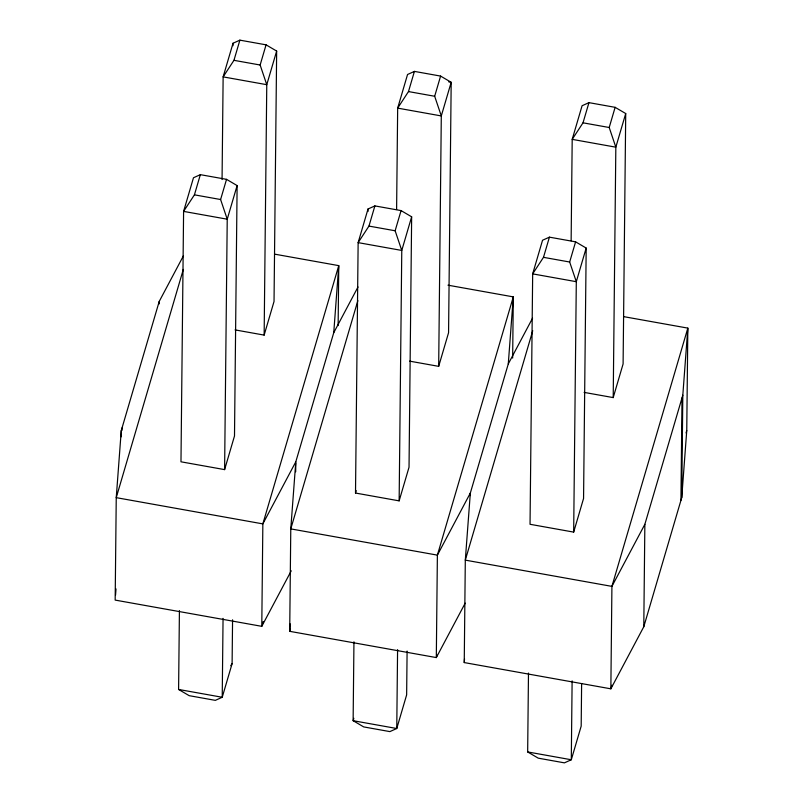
<?xml version="1.0" encoding="UTF-8"?>
<svg xmlns="http://www.w3.org/2000/svg" width="803" height="803" viewBox="0 0 803 803"><rect width="100%" height="100%" fill="white"/><g stroke="black" fill="none" stroke-linecap="round" stroke-linejoin="round"><path stroke-width="1.2" d="M121.193 436.822L121.263 430.579L159.215 301.446L183.486 255.715M122.026 430.388L122.056 427.889M159.185 303.946L159.215 301.446M232.569 619.816L232.107 663.639L222.23 697.265L215.355 700.357L189.177 695.669L178.597 689.456L179.42 610.571M222.06 179.541L223.134 76.877L233.021 43.242L239.886 40.15L266.064 44.838L276.654 51.061L274.034 301.476L264.147 335.102L235.058 329.892M223.053 618.38L222.23 697.265L178.597 689.456M224.609 469.614L227.229 219.199L237.116 185.573L226.536 179.35L200.348 174.663L193.483 177.754L183.596 211.39L180.976 461.805L224.609 469.614L234.496 435.989L237.116 185.573M232.99 45.751L233.021 43.242M264.147 335.102L266.767 84.686L276.654 51.061M295.685 471.823L295.785 463.07M338.133 325.596L338.756 265.632L274.696 254.16M353.952 641.818L353.129 720.692L363.709 726.916L389.887 731.603L396.762 728.512L406.639 694.876L407.101 651.062M355.508 493.042L358.138 242.626L368.015 209.001L374.891 205.909L401.068 210.597L411.648 216.81L409.028 467.226L399.141 500.861L355.508 493.042L356.221 490.643M367.995 211.51L368.015 209.001M396.602 209.533L397.666 108.124L407.553 74.488L414.418 71.397L440.596 76.084L451.186 82.307L448.566 332.723L438.679 366.349L409.59 361.139M397.585 649.627L396.762 728.512L353.129 720.692L353.832 718.294M399.141 500.861L401.771 250.446L411.648 216.81M438.679 366.349L441.299 115.933L451.186 82.307L448.757 81.866M623.76 316.653L687.83 328.116L686.756 430.559L681.737 497.629L643.785 626.762L610.852 688.823L464.244 662.575L465.308 560.133L470.327 493.072L508.279 363.94L532.55 318.209M470.297 495.571L470.327 493.072L437.384 555.134L436.31 657.577L289.702 631.329L290.776 528.886L295.795 461.825L333.747 332.693L358.018 286.962M512.655 358.088L513.298 296.879L447.994 285.185M581.623 683.554L581.181 726.123L571.294 759.758L564.419 762.85L538.241 758.162L527.661 751.939L528.484 673.065M571.134 240.78L572.198 139.361L582.085 105.735L588.95 102.643L615.128 107.331L625.718 113.544L623.098 363.96L613.211 397.595L584.122 392.386M572.117 680.874L571.294 759.758L527.661 751.939M573.673 532.108L576.303 281.692L586.18 248.057L575.6 241.844L549.423 237.156L542.547 240.248L532.67 273.873L530.04 524.289L573.673 532.108L583.56 498.472L586.18 248.057M613.211 397.595L615.831 147.18L625.718 113.544M643.785 626.762L644.859 524.319L682.811 395.186L687.83 328.116L611.916 586.381L610.852 688.823L611.906 685.22M680.944 500.319L682.018 397.876M681.737 497.629L682.811 395.186M121.263 430.579L116.244 497.649L115.17 600.092L261.778 626.33L291.258 570.803M115.542 595.123L116.013 588.91M290.264 623.881L289.702 631.329L290.415 628.93M333.747 332.693L338.756 265.632L262.852 523.887L261.778 626.33L263.193 621.532M464.244 662.575L464.515 658.851M508.279 363.94L513.298 296.879L437.384 555.134L290.776 528.886L357.857 300.653M226.536 179.35L220.604 199.525L227.229 219.199L183.596 211.39L194.426 194.838L200.348 174.663M266.064 44.838L260.142 65.013L266.767 84.686L223.134 76.877L233.954 60.325L239.886 40.15M183.325 269.406L116.244 497.649L262.852 523.887L295.795 461.825M401.068 210.597L395.136 230.772L401.771 250.446L358.138 242.626L368.958 226.085L374.891 205.909M440.596 76.084L434.674 96.26L441.299 115.933L397.666 108.124L408.486 91.572L414.418 71.397M575.6 241.844L569.668 262.019L576.303 281.692L532.67 273.873L543.49 257.331L549.423 237.156M615.128 107.331L609.206 127.506L615.831 147.18L572.198 139.361L583.018 122.819L588.95 102.643M437.023 655.178L436.31 657.577L465.208 603.133M532.74 330.706L465.308 560.133L611.916 586.381L644.859 524.319M686.043 432.968L686.756 430.559M230.762 665.707L232.107 663.639M233.954 60.325L260.142 65.013M408.486 91.572L434.674 96.26M583.018 122.819L609.206 127.506M194.426 194.838L220.604 199.525M368.958 226.085L395.136 230.772M543.49 257.331L569.668 262.019"/></g></svg>
